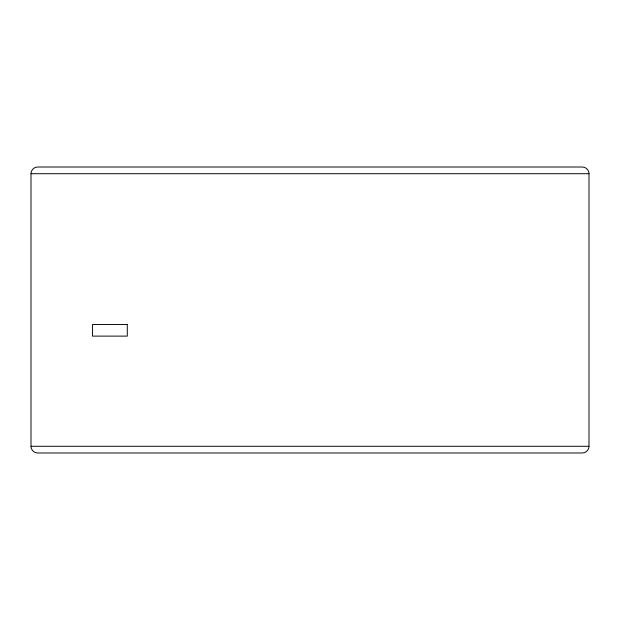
<?xml version="1.0" encoding="UTF-8"?>
<svg xmlns="http://www.w3.org/2000/svg" width="620" height="620" viewBox="0 0 620 620"><rect width="100%" height="100%" fill="white"/><g stroke="black" fill="none" stroke-linecap="round" stroke-linejoin="round"><path stroke-width="0.93" d="M31 173.716C30.922 170.136 34.116 166.943 37.696 167.013L582.304 167.013C585.885 166.943 589.077 170.136 589 173.716L589 446.284C589.077 449.864 585.885 453.057 582.304 452.988L37.696 452.988C34.116 453.057 30.922 449.864 31 446.284L31 173.716L589 173.716M31 446.284L589 446.284M127.286 324.531L92.527 324.531L92.527 336.118L127.286 336.118L127.286 324.531"/></g></svg>
